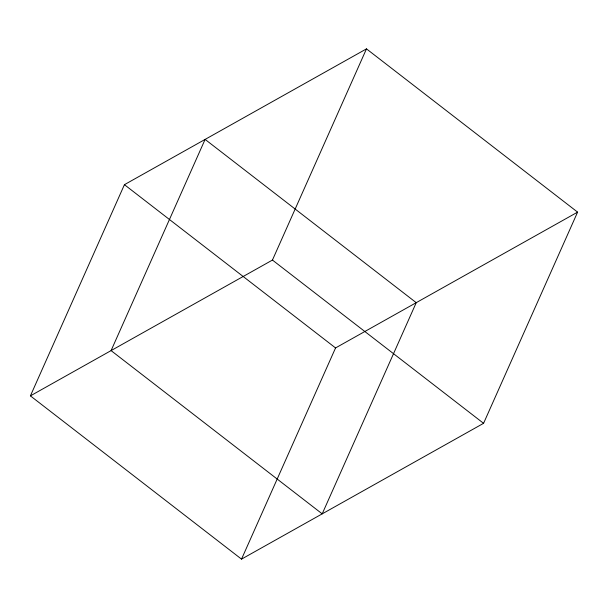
<?xml version="1.0" encoding="UTF-8"?>
<svg xmlns="http://www.w3.org/2000/svg" width="608" height="608" viewBox="0 0 608 608"><rect width="100%" height="100%" fill="white"/><g stroke="black" fill="none" stroke-linecap="round" stroke-linejoin="round"><path stroke-width="0.91" d="M30.4 395.869L124.427 184.68L366.48 48.868L577.6 212.131L483.573 423.32L241.52 559.132L30.4 395.869L272.445 260.064L366.48 48.868M241.52 559.132L335.555 347.936L577.6 212.131M272.445 260.064L483.573 423.32M124.427 184.68L335.555 347.936M205.109 139.407L111.082 350.603L322.202 513.859L416.237 302.67L205.109 139.407"/></g></svg>
